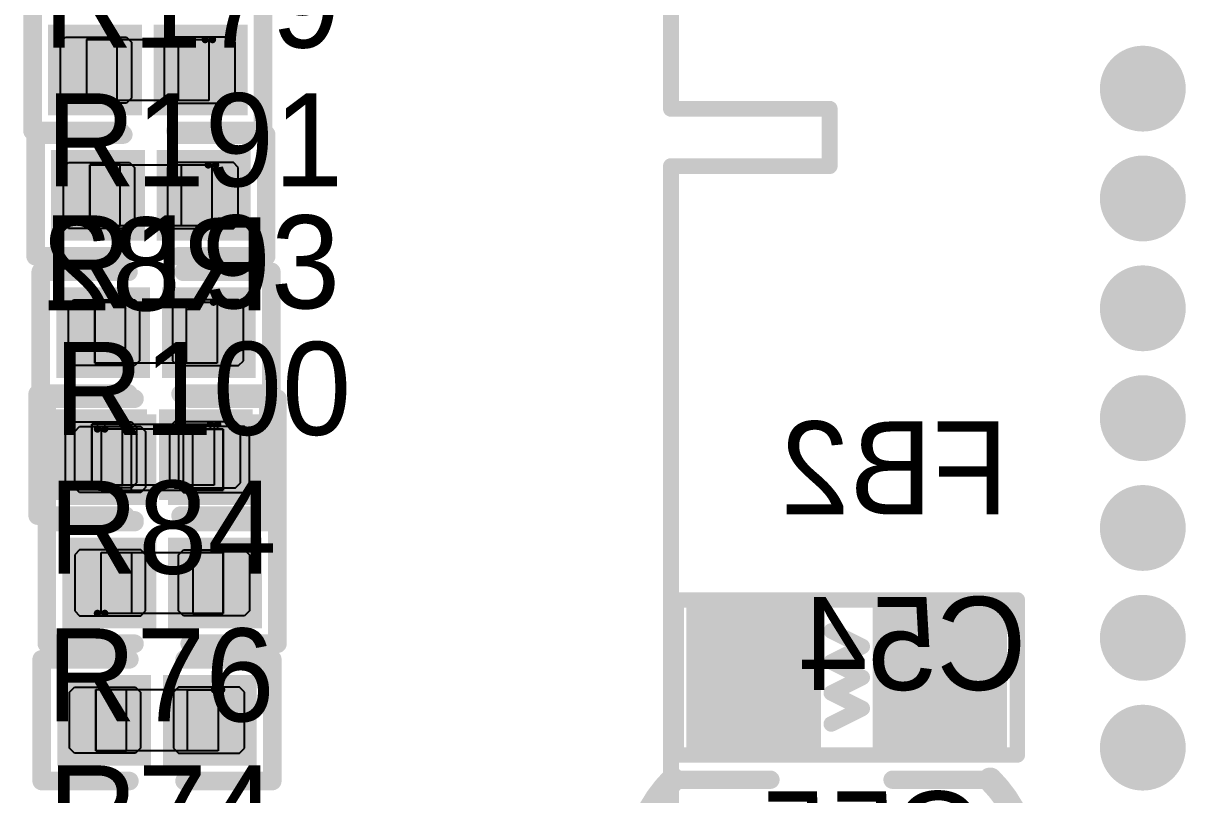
# Model space of a CAD drawing. Header units: millimetres. Extents: x 892 to 1144, y 1011 to 1123.
# Drawn here: x 938.1 to 947.63, y 1095.06 to 1101.39 of the extents above; entities that cross this region are included whole.
import ezdxf

# ---------------------------------------------------------------- set-up
doc = ezdxf.new("R2010")
doc.units = ezdxf.units.MM
for name, color, linetype in [('BottomLayer', 5, 'Continuous'), ('BottomOverlay', 54, 'Continuous'), ('BottomPaste', 16, 'Continuous'), ('BottomSolder', 6, 'Continuous'), ('Mechanical4', 56, 'Continuous'), ('Mechanical5', 56, 'Continuous'), ('Mechanical6', 56, 'Continuous'), ('TopLayer', 1, 'Continuous'), ('TopOverlay', 2, 'Continuous'), ('TopPaste', 8, 'Continuous'), ('TopSolder', 216, 'Continuous')]:
    doc.layers.add(name, color=color, linetype=linetype)

msp = doc.modelspace()

# ---------------------------------------------------------------- linework, layer by layer
at = {"layer": 'BottomLayer'}
for points in [[(938.5265, 1097.5407), (939.0922, 1097.5407), (938.5265, 1098.0807), (939.0922, 1098.0807)], [(939.3922, 1097.5407), (939.9578, 1097.5407), (939.3922, 1098.0807), (939.9578, 1098.0807)], [(943.6385, 1096.533), (943.6385, 1095.517), (944.5375, 1096.533), (944.5375, 1095.517)], [(945.1625, 1096.533), (945.1625, 1095.517), (946.0615, 1096.533), (946.0615, 1095.517)]]:
    msp.add_solid(points, dxfattribs=at)
at = {"layer": 'BottomOverlay'}
for points, const_width in [([(938.2979, 1098.3093), (939.016, 1098.3093)], 0.1524), ([(938.2979, 1097.3121), (938.2979, 1098.3093)], 0.1524), ([(939.4684, 1098.3093), (940.1864, 1098.3093)], 0.1524), ([(940.1864, 1097.3121), (940.1864, 1098.3093)], 0.1524), ([(938.2979, 1097.3121), (939.016, 1097.3121)], 0.1524), ([(939.4684, 1097.3121), (940.1864, 1097.3121)], 0.1524), ([(943.453, 1096.66), (946.247, 1096.66)], 0.127), ([(943.453, 1095.39), (943.453, 1096.66)], 0.127), ([(946.247, 1095.39), (946.247, 1096.66)], 0.127), ([(944.723, 1096.406), (944.977, 1096.279)], 0.127), ([(944.723, 1096.152), (944.977, 1096.279)], 0.127), ([(944.723, 1096.152), (944.977, 1096.025)], 0.127), ([(944.723, 1095.898), (944.977, 1096.025)], 0.127), ([(944.723, 1095.898), (944.977, 1095.771)], 0.127), ([(944.723, 1095.644), (944.977, 1095.771)], 0.127), ([(943.453, 1095.39), (946.247, 1095.39)], 0.127), ([(943.425, 1095.187), (944.225, 1095.187)], 0.15), ([(945.225, 1095.187), (946.025, 1095.187)], 0.15)]:
    msp.add_lwpolyline(points, dxfattribs=dict(at, const_width=const_width))
for points, const_width in [([(938.2598, 1098.3093, 1), (938.336, 1098.3093, 1)], 0.0762), ([(938.2598, 1098.3093, 1), (938.336, 1098.3093, 1)], 0.0762), ([(938.9779, 1098.3093, 1), (939.0541, 1098.3093, 1)], 0.0762), ([(939.4303, 1098.3093, 1), (939.5065, 1098.3093, 1)], 0.0762), ([(940.1483, 1098.3093, 1), (940.2245, 1098.3093, 1)], 0.0762), ([(940.1483, 1098.3093, 1), (940.2245, 1098.3093, 1)], 0.0762), ([(938.2598, 1097.3121, 1), (938.336, 1097.3121, 1)], 0.0762), ([(938.2598, 1097.3121, 1), (938.336, 1097.3121, 1)], 0.0762), ([(938.9779, 1097.3121, 1), (939.0541, 1097.3121, 1)], 0.0762), ([(939.4303, 1097.3121, 1), (939.5065, 1097.3121, 1)], 0.0762), ([(940.1483, 1097.3121, 1), (940.2245, 1097.3121, 1)], 0.0762), ([(940.1483, 1097.3121, 1), (940.2245, 1097.3121, 1)], 0.0762), ([(943.4212, 1096.66, 1), (943.4847, 1096.66, 1)], 0.0635), ([(943.4212, 1096.66, 1), (943.4847, 1096.66, 1)], 0.0635), ([(946.2152, 1096.66, 1), (946.2787, 1096.66, 1)], 0.0635), ([(946.2152, 1096.66, 1), (946.2787, 1096.66, 1)], 0.0635), ([(944.6912, 1096.406, 1), (944.7547, 1096.406, 1)], 0.0635), ([(944.9452, 1096.279, 1), (945.0087, 1096.279, 1)], 0.0635), ([(944.9452, 1096.279, 1), (945.0087, 1096.279, 1)], 0.0635), ([(944.6912, 1096.152, 1), (944.7547, 1096.152, 1)], 0.0635), ([(944.6912, 1096.152, 1), (944.7547, 1096.152, 1)], 0.0635), ([(944.9452, 1096.025, 1), (945.0087, 1096.025, 1)], 0.0635), ([(944.9452, 1096.025, 1), (945.0087, 1096.025, 1)], 0.0635), ([(944.6912, 1095.898, 1), (944.7547, 1095.898, 1)], 0.0635), ([(944.6912, 1095.898, 1), (944.7547, 1095.898, 1)], 0.0635), ([(944.9452, 1095.771, 1), (945.0087, 1095.771, 1)], 0.0635), ([(944.9452, 1095.771, 1), (945.0087, 1095.771, 1)], 0.0635), ([(944.6912, 1095.644, 1), (944.7547, 1095.644, 1)], 0.0635), ([(943.4212, 1095.39, 1), (943.4847, 1095.39, 1)], 0.0635), ([(943.4212, 1095.39, 1), (943.4847, 1095.39, 1)], 0.0635), ([(946.2152, 1095.39, 1), (946.2787, 1095.39, 1)], 0.0635), ([(946.2152, 1095.39, 1), (946.2787, 1095.39, 1)], 0.0635), ([(943.375, 1095.187, 1), (943.475, 1095.187, 1)], 0.1), ([(943.3875, 1095.187, 1), (943.4625, 1095.187, 1)], 0.075), ([(944.1875, 1095.187, 1), (944.2625, 1095.187, 1)], 0.075), ([(945.1875, 1095.187, 1), (945.2625, 1095.187, 1)], 0.075), ([(945.975, 1095.187, 1), (946.075, 1095.187, 1)], 0.1), ([(945.9875, 1095.187, 1), (946.0625, 1095.187, 1)], 0.075)]:
    msp.add_lwpolyline(points, format="xyb", close=True, dxfattribs=dict(at, const_width=const_width))
at = {"layer": 'BottomOverlay', "const_width": 0.2}
for points in [[(943.425, 1093.663, -0.414214), (943.425, 1095.187)], [(946.025, 1095.187, -0.414214), (946.025, 1093.663)]]:
    msp.add_lwpolyline(points, format="xyb", dxfattribs=at)
at = {"layer": 'BottomPaste'}
for p, q in [((938.5265, 1098.0407), (938.5665, 1098.0807)), ((938.5265, 1097.5807), (938.5265, 1098.0407)), ((938.5665, 1098.0807), (939.0672, 1098.0807)), ((939.0672, 1098.0807), (939.1072, 1098.0407)), ((939.1072, 1098.0407), (939.1072, 1097.5807)), ((939.4172, 1098.0807), (939.3772, 1098.0407)), ((939.3772, 1098.0407), (939.3772, 1097.5807)), ((939.9178, 1098.0807), (939.4172, 1098.0807)), ((939.9578, 1098.0407), (939.9178, 1098.0807)), ((939.9578, 1097.5807), (939.9578, 1098.0407)), ((938.5665, 1097.5407), (938.5265, 1097.5807)), ((939.0672, 1097.5407), (938.5665, 1097.5407)), ((939.1072, 1097.5807), (939.0672, 1097.5407)), ((939.3772, 1097.5807), (939.4172, 1097.5407)), ((939.4172, 1097.5407), (939.9178, 1097.5407)), ((939.9178, 1097.5407), (939.9578, 1097.5807))]:
    msp.add_line(p, q, dxfattribs=at)
for points in [[(938.5265, 1097.5407), (939.0922, 1097.5407), (938.5265, 1098.0807), (939.0922, 1098.0807)], [(939.3922, 1097.5407), (939.9578, 1097.5407), (939.3922, 1098.0807), (939.9578, 1098.0807)], [(943.6385, 1096.533), (943.6385, 1095.517), (944.5375, 1096.533), (944.5375, 1095.517)], [(945.1625, 1096.533), (945.1625, 1095.517), (946.0615, 1096.533), (946.0615, 1095.517)]]:
    msp.add_solid(points, dxfattribs=at)
at = {"layer": 'BottomSolder'}
for points in [[(938.4249, 1097.4391), (939.1938, 1097.4391), (938.4249, 1098.1823), (939.1938, 1098.1823)], [(939.2906, 1097.4391), (940.0594, 1097.4391), (939.2906, 1098.1823), (940.0594, 1098.1823)], [(943.5369, 1096.6346), (943.5369, 1095.4154), (944.6391, 1096.6346), (944.6391, 1095.4154)], [(945.0609, 1096.6346), (945.0609, 1095.4154), (946.1631, 1096.6346), (946.1631, 1095.4154)]]:
    msp.add_solid(points, dxfattribs=at)
at = {"layer": 'Mechanical4'}
for p, q in [((938.6249, 1101.252), (939.6249, 1101.252)), ((938.6249, 1100.7518), (938.6249, 1101.252)), ((939.6249, 1101.252), (939.6249, 1100.7518)), ((939.6249, 1100.7518), (938.6249, 1100.7518)), ((938.6499, 1100.2252), (939.6499, 1100.2252)), ((938.6499, 1099.7251), (938.6499, 1100.2252)), ((939.6499, 1100.2252), (939.6499, 1099.7251)), ((939.6499, 1099.7251), (938.6499, 1099.7251)), ((938.6921, 1099.1002), (939.6921, 1099.1002)), ((938.6921, 1098.6001), (938.6921, 1099.1002)), ((939.6921, 1099.1002), (939.6921, 1098.6001)), ((939.6921, 1098.6001), (938.6921, 1098.6001)), ((938.6671, 1098.1002), (939.6671, 1098.1002)), ((938.6671, 1097.6001), (938.6671, 1098.1002)), ((939.6671, 1098.1002), (939.6671, 1097.6001)), ((939.7423, 1098.0609), (938.7423, 1098.0609)), ((938.7423, 1098.0609), (938.7423, 1097.5608)), ((939.7423, 1097.5608), (939.7423, 1098.0609)), ((939.6671, 1097.6001), (938.6671, 1097.6001)), ((938.7423, 1097.5608), (939.7423, 1097.5608)), ((938.7423, 1096.5498), (938.7423, 1097.0499)), ((938.7423, 1097.0499), (939.7423, 1097.0499)), ((939.7423, 1097.0499), (939.7423, 1096.5498)), ((939.7423, 1096.5498), (938.7423, 1096.5498)), ((938.6999, 1095.9252), (939.6999, 1095.9252)), ((938.6999, 1095.4251), (938.6999, 1095.9252)), ((939.6999, 1095.9252), (939.6999, 1095.4251)), ((939.6999, 1095.4251), (938.6999, 1095.4251))]:
    msp.add_line(p, q, dxfattribs=at)
at = {"layer": 'Mechanical5'}
for p, q in [((938.874, 1101.2518), (938.624, 1101.2518)), ((938.624, 1101.2518), (938.624, 1100.7518)), ((938.874, 1100.7518), (938.874, 1101.2518)), ((939.375, 1101.2518), (939.625, 1101.2518)), ((939.375, 1100.7518), (939.375, 1101.2518)), ((939.625, 1101.2518), (939.625, 1100.7518)), ((938.624, 1100.7518), (938.874, 1100.7518)), ((939.625, 1100.7518), (939.375, 1100.7518)), ((938.899, 1100.225), (938.649, 1100.225)), ((938.649, 1100.225), (938.649, 1099.725)), ((938.899, 1099.725), (938.899, 1100.225)), ((939.4, 1100.225), (939.65, 1100.225)), ((939.4, 1099.725), (939.4, 1100.225)), ((939.65, 1100.225), (939.65, 1099.725)), ((938.649, 1099.725), (938.899, 1099.725)), ((939.65, 1099.725), (939.4, 1099.725)), ((938.9412, 1099.1), (938.6912, 1099.1)), ((938.6912, 1099.1), (938.6912, 1098.6)), ((938.9412, 1098.6), (938.9412, 1099.1)), ((939.4422, 1099.1), (939.6922, 1099.1)), ((939.4422, 1098.6), (939.4422, 1099.1)), ((939.6922, 1099.1), (939.6922, 1098.6)), ((938.6912, 1098.6), (938.9412, 1098.6)), ((939.6922, 1098.6), (939.4422, 1098.6)), ((938.9162, 1098.1), (938.6662, 1098.1)), ((938.6662, 1098.1), (938.6662, 1097.6)), ((938.9162, 1097.6), (938.9162, 1098.1)), ((939.4172, 1098.1), (939.6672, 1098.1)), ((939.4172, 1097.6), (939.4172, 1098.1)), ((939.6672, 1098.1), (939.6672, 1097.6)), ((938.9922, 1098.0607), (938.7422, 1098.0607)), ((938.7422, 1098.0607), (938.7422, 1097.5607)), ((938.9922, 1097.5607), (938.9922, 1098.0607)), ((939.4932, 1098.0607), (939.7432, 1098.0607)), ((939.4932, 1097.5607), (939.4932, 1098.0607)), ((939.7432, 1098.0607), (939.7432, 1097.5607)), ((938.6662, 1097.6), (938.9162, 1097.6)), ((938.7422, 1097.5607), (938.9922, 1097.5607)), ((939.6672, 1097.6), (939.4172, 1097.6)), ((939.7432, 1097.5607), (939.4932, 1097.5607)), ((938.7422, 1096.55), (938.7422, 1097.05)), ((938.7422, 1097.05), (938.9922, 1097.05)), ((938.9922, 1097.05), (938.9922, 1096.55)), ((939.7432, 1097.05), (939.4932, 1097.05)), ((939.4932, 1097.05), (939.4932, 1096.55)), ((939.7432, 1096.55), (939.7432, 1097.05)), ((938.9922, 1096.55), (938.7422, 1096.55)), ((939.4932, 1096.55), (939.7432, 1096.55)), ((938.949, 1095.925), (938.699, 1095.925)), ((938.699, 1095.925), (938.699, 1095.425)), ((938.949, 1095.425), (938.949, 1095.925)), ((939.45, 1095.925), (939.7, 1095.925)), ((939.45, 1095.425), (939.45, 1095.925)), ((939.7, 1095.925), (939.7, 1095.425)), ((938.699, 1095.425), (938.949, 1095.425)), ((939.7, 1095.425), (939.45, 1095.425))]:
    msp.add_line(p, q, dxfattribs=at)
at = {"layer": 'Mechanical6'}
for points, const_width in [([(939.6548, 1101.2517, 1), (939.5949, 1101.2517, 1)], 0.06), ([(939.5799, 1101.2517, 1), (939.6099, 1101.2517, 1)], 0.03), ([(939.6398, 1101.2517, 1), (939.6698, 1101.2517, 1)], 0.03), ([(939.6798, 1100.2249, 1), (939.6199, 1100.2249, 1)], 0.06), ([(939.6049, 1100.2249, 1), (939.6349, 1100.2249, 1)], 0.03), ([(939.6648, 1100.2249, 1), (939.6948, 1100.2249, 1)], 0.03), ([(939.722, 1099.0999, 1), (939.6621, 1099.0999, 1)], 0.06), ([(939.6471, 1099.0999, 1), (939.6771, 1099.0999, 1)], 0.03), ([(939.707, 1099.0999, 1), (939.737, 1099.0999, 1)], 0.03), ([(938.7723, 1098.0607, 1), (938.7123, 1098.0607, 1)], 0.06), ([(939.697, 1098.0999, 1), (939.6371, 1098.0999, 1)], 0.06), ([(939.6221, 1098.0999, 1), (939.6521, 1098.0999, 1)], 0.03), ([(939.682, 1098.0999, 1), (939.712, 1098.0999, 1)], 0.03), ([(938.6973, 1098.0607, 1), (938.7273, 1098.0607, 1)], 0.03), ([(938.7573, 1098.0607, 1), (938.7873, 1098.0607, 1)], 0.03), ([(938.7723, 1096.5501, 1), (938.7123, 1096.5501, 1)], 0.06), ([(938.6973, 1096.5501, 1), (938.7273, 1096.5501, 1)], 0.03), ([(938.7573, 1096.5501, 1), (938.7873, 1096.5501, 1)], 0.03), ([(939.7298, 1095.9249, 1), (939.6699, 1095.9249, 1)], 0.06), ([(939.6549, 1095.9249, 1), (939.6849, 1095.9249, 1)], 0.03), ([(939.7148, 1095.9249, 1), (939.7448, 1095.9249, 1)], 0.03)]:
    msp.add_lwpolyline(points, format="xyb", close=True, dxfattribs=dict(at, const_width=const_width))
at = {"layer": 'TopLayer', "const_width": 0.2501}
for points in [[(947.15, 1100.85, 1), (947.4001, 1100.85, 1)], [(947.15, 1099.9501, 1), (947.4001, 1099.9501, 1)], [(947.15, 1099.0499, 1), (947.4001, 1099.0499, 1)], [(947.15, 1098.15, 1), (947.4001, 1098.15, 1)], [(947.15, 1097.2501, 1), (947.4001, 1097.2501, 1)], [(947.15, 1096.3499, 1), (947.4001, 1096.3499, 1)], [(947.15, 1095.45, 1), (947.4001, 1095.45, 1)]]:
    msp.add_lwpolyline(points, format="xyb", close=True, dxfattribs=at)
at = {"layer": 'TopLayer'}
for points in [[(938.975, 1101.2718), (938.4094, 1101.2718), (938.975, 1100.7318), (938.4094, 1100.7318)], [(939.8406, 1101.2718), (939.275, 1101.2718), (939.8406, 1100.7318), (939.275, 1100.7318)], [(939, 1100.245), (938.4344, 1100.245), (939, 1099.705), (938.4344, 1099.705)], [(939.8656, 1100.245), (939.3, 1100.245), (939.8656, 1099.705), (939.3, 1099.705)], [(939.0422, 1099.12), (938.4765, 1099.12), (939.0422, 1098.58), (938.4765, 1098.58)], [(939.9078, 1099.12), (939.3422, 1099.12), (939.9078, 1098.58), (939.3422, 1098.58)], [(939.0172, 1098.12), (938.4515, 1098.12), (939.0172, 1097.58), (938.4515, 1097.58)], [(939.8828, 1098.12), (939.3172, 1098.12), (939.8828, 1097.58), (939.3172, 1097.58)], [(938.5265, 1096.53), (939.0922, 1096.53), (938.5265, 1097.07), (939.0922, 1097.07)], [(939.3922, 1096.53), (939.9578, 1096.53), (939.3922, 1097.07), (939.9578, 1097.07)], [(939.05, 1095.945), (938.4844, 1095.945), (939.05, 1095.405), (938.4844, 1095.405)], [(939.9156, 1095.945), (939.35, 1095.945), (939.9156, 1095.405), (939.35, 1095.405)]]:
    msp.add_solid(points, dxfattribs=at)
at = {"layer": 'TopOverlay'}
for points, const_width in [([(943.4099, 1100.6849), (943.4099, 1105.0001)], 0.13), ([(938.1808, 1100.5032), (938.1808, 1101.5004)], 0.1524), ([(940.0692, 1100.5032), (940.0692, 1101.5004)], 0.1524), ([(943.4099, 1100.6849), (944.7099, 1100.6849)], 0.13), ([(944.7099, 1100.215), (944.7099, 1100.6849)], 0.13), ([(938.1808, 1100.5032), (938.8988, 1100.5032)], 0.1524), ([(939.3512, 1100.5032), (940.0692, 1100.5032)], 0.1524), ([(938.2058, 1100.4736), (938.9238, 1100.4736)], 0.1524), ([(938.2058, 1099.4764), (938.2058, 1100.4736)], 0.1524), ([(939.3762, 1100.4736), (940.0942, 1100.4736)], 0.1524), ([(940.0942, 1099.4764), (940.0942, 1100.4736)], 0.1524), ([(943.4099, 1100.215), (944.7099, 1100.215)], 0.13), ([(943.4099, 1094.6849), (943.4099, 1100.215)], 0.13), ([(938.2058, 1099.4764), (938.9238, 1099.4764)], 0.1524), ([(939.3762, 1099.4764), (940.0942, 1099.4764)], 0.1524), ([(938.2479, 1099.3486), (938.966, 1099.3486)], 0.1524), ([(938.2479, 1098.3514), (938.2479, 1099.3486)], 0.1524), ([(939.4184, 1099.3486), (940.1364, 1099.3486)], 0.1524), ([(940.1364, 1098.3514), (940.1364, 1099.3486)], 0.1524), ([(938.2229, 1098.3486), (938.941, 1098.3486)], 0.1524), ([(938.2229, 1097.3514), (938.2229, 1098.3486)], 0.1524), ([(938.2479, 1098.3514), (938.966, 1098.3514)], 0.1524), ([(939.3934, 1098.3486), (940.1114, 1098.3486)], 0.1524), ([(939.4184, 1098.3514), (940.1364, 1098.3514)], 0.1524), ([(940.1114, 1097.3514), (940.1114, 1098.3486)], 0.1524), ([(938.2229, 1097.3514), (938.941, 1097.3514)], 0.1524), ([(938.2979, 1096.3014), (938.2979, 1097.2986)], 0.1524), ([(938.2979, 1097.2986), (939.016, 1097.2986)], 0.1524), ([(939.3934, 1097.3514), (940.1114, 1097.3514)], 0.1524), ([(939.4684, 1097.2986), (940.1864, 1097.2986)], 0.1524), ([(940.1864, 1096.3014), (940.1864, 1097.2986)], 0.1524), ([(938.2979, 1096.3014), (939.016, 1096.3014)], 0.1524), ([(939.4684, 1096.3014), (940.1864, 1096.3014)], 0.1524), ([(938.2558, 1096.1736), (938.9738, 1096.1736)], 0.1524), ([(938.2558, 1095.1764), (938.2558, 1096.1736)], 0.1524), ([(939.4262, 1096.1736), (940.1442, 1096.1736)], 0.1524), ([(940.1442, 1095.1764), (940.1442, 1096.1736)], 0.1524), ([(938.2558, 1095.1764), (938.9738, 1095.1764)], 0.1524), ([(939.4262, 1095.1764), (940.1442, 1095.1764)], 0.1524)]:
    msp.add_lwpolyline(points, dxfattribs=dict(at, const_width=const_width))
for points, const_width in [([(943.3774, 1100.6849, 1), (943.4424, 1100.6849, 1)], 0.065), ([(943.3774, 1100.6849, 1), (943.4424, 1100.6849, 1)], 0.065), ([(944.6774, 1100.6849, 1), (944.7424, 1100.6849, 1)], 0.065), ([(944.6774, 1100.6849, 1), (944.7424, 1100.6849, 1)], 0.065), ([(938.1427, 1100.5032, 1), (938.2189, 1100.5032, 1)], 0.0762), ([(938.1427, 1100.5032, 1), (938.2189, 1100.5032, 1)], 0.0762), ([(938.8607, 1100.5032, 1), (938.9369, 1100.5032, 1)], 0.0762), ([(939.3131, 1100.5032, 1), (939.3893, 1100.5032, 1)], 0.0762), ([(940.0311, 1100.5032, 1), (940.1073, 1100.5032, 1)], 0.0762), ([(940.0311, 1100.5032, 1), (940.1073, 1100.5032, 1)], 0.0762), ([(938.1677, 1100.4736, 1), (938.2439, 1100.4736, 1)], 0.0762), ([(938.1677, 1100.4736, 1), (938.2439, 1100.4736, 1)], 0.0762), ([(938.8857, 1100.4736, 1), (938.9619, 1100.4736, 1)], 0.0762), ([(939.3381, 1100.4736, 1), (939.4143, 1100.4736, 1)], 0.0762), ([(940.0561, 1100.4736, 1), (940.1323, 1100.4736, 1)], 0.0762), ([(940.0561, 1100.4736, 1), (940.1323, 1100.4736, 1)], 0.0762), ([(943.3774, 1100.215, 1), (943.4424, 1100.215, 1)], 0.065), ([(943.3774, 1100.215, 1), (943.4424, 1100.215, 1)], 0.065), ([(944.6774, 1100.215, 1), (944.7424, 1100.215, 1)], 0.065), ([(944.6774, 1100.215, 1), (944.7424, 1100.215, 1)], 0.065), ([(938.1677, 1099.4764, 1), (938.2439, 1099.4764, 1)], 0.0762), ([(938.1677, 1099.4764, 1), (938.2439, 1099.4764, 1)], 0.0762), ([(938.8857, 1099.4764, 1), (938.9619, 1099.4764, 1)], 0.0762), ([(939.3381, 1099.4764, 1), (939.4143, 1099.4764, 1)], 0.0762), ([(940.0561, 1099.4764, 1), (940.1323, 1099.4764, 1)], 0.0762), ([(940.0561, 1099.4764, 1), (940.1323, 1099.4764, 1)], 0.0762), ([(938.2098, 1099.3486, 1), (938.286, 1099.3486, 1)], 0.0762), ([(938.2098, 1099.3486, 1), (938.286, 1099.3486, 1)], 0.0762), ([(938.9279, 1099.3486, 1), (939.0041, 1099.3486, 1)], 0.0762), ([(939.3803, 1099.3486, 1), (939.4565, 1099.3486, 1)], 0.0762), ([(940.0983, 1099.3486, 1), (940.1745, 1099.3486, 1)], 0.0762), ([(940.0983, 1099.3486, 1), (940.1745, 1099.3486, 1)], 0.0762), ([(938.1848, 1098.3486, 1), (938.261, 1098.3486, 1)], 0.0762), ([(938.1848, 1098.3486, 1), (938.261, 1098.3486, 1)], 0.0762), ([(938.2098, 1098.3514, 1), (938.286, 1098.3514, 1)], 0.0762), ([(938.2098, 1098.3514, 1), (938.286, 1098.3514, 1)], 0.0762), ([(938.9029, 1098.3486, 1), (938.9791, 1098.3486, 1)], 0.0762), ([(938.9279, 1098.3514, 1), (939.0041, 1098.3514, 1)], 0.0762), ([(939.3553, 1098.3486, 1), (939.4315, 1098.3486, 1)], 0.0762), ([(939.3803, 1098.3514, 1), (939.4565, 1098.3514, 1)], 0.0762), ([(940.0733, 1098.3486, 1), (940.1495, 1098.3486, 1)], 0.0762), ([(940.0733, 1098.3486, 1), (940.1495, 1098.3486, 1)], 0.0762), ([(940.0983, 1098.3514, 1), (940.1745, 1098.3514, 1)], 0.0762), ([(940.0983, 1098.3514, 1), (940.1745, 1098.3514, 1)], 0.0762), ([(938.1848, 1097.3514, 1), (938.261, 1097.3514, 1)], 0.0762), ([(938.1848, 1097.3514, 1), (938.261, 1097.3514, 1)], 0.0762), ([(938.2598, 1097.2986, 1), (938.336, 1097.2986, 1)], 0.0762), ([(938.2598, 1097.2986, 1), (938.336, 1097.2986, 1)], 0.0762), ([(938.9029, 1097.3514, 1), (938.9791, 1097.3514, 1)], 0.0762), ([(938.9779, 1097.2986, 1), (939.0541, 1097.2986, 1)], 0.0762), ([(939.3553, 1097.3514, 1), (939.4315, 1097.3514, 1)], 0.0762), ([(939.4303, 1097.2986, 1), (939.5065, 1097.2986, 1)], 0.0762), ([(940.0733, 1097.3514, 1), (940.1495, 1097.3514, 1)], 0.0762), ([(940.0733, 1097.3514, 1), (940.1495, 1097.3514, 1)], 0.0762), ([(940.1483, 1097.2986, 1), (940.2245, 1097.2986, 1)], 0.0762), ([(940.1483, 1097.2986, 1), (940.2245, 1097.2986, 1)], 0.0762), ([(938.2598, 1096.3014, 1), (938.336, 1096.3014, 1)], 0.0762), ([(938.2598, 1096.3014, 1), (938.336, 1096.3014, 1)], 0.0762), ([(938.9779, 1096.3014, 1), (939.0541, 1096.3014, 1)], 0.0762), ([(939.4303, 1096.3014, 1), (939.5065, 1096.3014, 1)], 0.0762), ([(940.1483, 1096.3014, 1), (940.2245, 1096.3014, 1)], 0.0762), ([(940.1483, 1096.3014, 1), (940.2245, 1096.3014, 1)], 0.0762), ([(938.2177, 1096.1736, 1), (938.2939, 1096.1736, 1)], 0.0762), ([(938.2177, 1096.1736, 1), (938.2939, 1096.1736, 1)], 0.0762), ([(938.9357, 1096.1736, 1), (939.0119, 1096.1736, 1)], 0.0762), ([(939.3881, 1096.1736, 1), (939.4643, 1096.1736, 1)], 0.0762), ([(940.1061, 1096.1736, 1), (940.1823, 1096.1736, 1)], 0.0762), ([(940.1061, 1096.1736, 1), (940.1823, 1096.1736, 1)], 0.0762), ([(938.2177, 1095.1764, 1), (938.2939, 1095.1764, 1)], 0.0762), ([(938.2177, 1095.1764, 1), (938.2939, 1095.1764, 1)], 0.0762), ([(938.9357, 1095.1764, 1), (939.0119, 1095.1764, 1)], 0.0762), ([(939.3881, 1095.1764, 1), (939.4643, 1095.1764, 1)], 0.0762), ([(940.1061, 1095.1764, 1), (940.1823, 1095.1764, 1)], 0.0762), ([(940.1061, 1095.1764, 1), (940.1823, 1095.1764, 1)], 0.0762)]:
    msp.add_lwpolyline(points, format="xyb", close=True, dxfattribs=dict(at, const_width=const_width))
at = {"layer": 'TopPaste'}
for p, q in [((938.4094, 1101.2318), (938.4494, 1101.2718)), ((938.4494, 1101.2718), (938.95, 1101.2718)), ((938.95, 1101.2718), (938.99, 1101.2318)), ((939.3, 1101.2718), (939.26, 1101.2318)), ((939.8006, 1101.2718), (939.3, 1101.2718)), ((939.8406, 1101.2318), (939.8006, 1101.2718)), ((938.4094, 1100.7718), (938.4094, 1101.2318)), ((938.99, 1101.2318), (938.99, 1100.7718)), ((939.26, 1101.2318), (939.26, 1100.7718)), ((939.8406, 1100.7718), (939.8406, 1101.2318)), ((938.4494, 1100.7318), (938.4094, 1100.7718)), ((938.99, 1100.7718), (938.95, 1100.7318)), ((939.26, 1100.7718), (939.3, 1100.7318)), ((939.8006, 1100.7318), (939.8406, 1100.7718)), ((938.95, 1100.7318), (938.4494, 1100.7318)), ((939.3, 1100.7318), (939.8006, 1100.7318)), ((938.4344, 1100.205), (938.4744, 1100.245)), ((938.4344, 1099.745), (938.4344, 1100.205)), ((938.4744, 1100.245), (938.975, 1100.245)), ((938.975, 1100.245), (939.015, 1100.205)), ((939.015, 1100.205), (939.015, 1099.745)), ((939.325, 1100.245), (939.285, 1100.205)), ((939.285, 1100.205), (939.285, 1099.745)), ((939.8256, 1100.245), (939.325, 1100.245)), ((939.8656, 1100.205), (939.8256, 1100.245)), ((939.8656, 1099.745), (939.8656, 1100.205)), ((938.4744, 1099.705), (938.4344, 1099.745)), ((939.015, 1099.745), (938.975, 1099.705)), ((939.285, 1099.745), (939.325, 1099.705)), ((939.8256, 1099.705), (939.8656, 1099.745)), ((938.975, 1099.705), (938.4744, 1099.705)), ((939.325, 1099.705), (939.8256, 1099.705)), ((938.4765, 1099.08), (938.5165, 1099.12)), ((938.4765, 1098.62), (938.4765, 1099.08)), ((938.5165, 1099.12), (939.0172, 1099.12)), ((939.0172, 1099.12), (939.0572, 1099.08)), ((939.0572, 1099.08), (939.0572, 1098.62)), ((939.3672, 1099.12), (939.3272, 1099.08)), ((939.3272, 1099.08), (939.3272, 1098.62)), ((939.8678, 1099.12), (939.3672, 1099.12)), ((939.9078, 1099.08), (939.8678, 1099.12)), ((939.9078, 1098.62), (939.9078, 1099.08)), ((938.5165, 1098.58), (938.4765, 1098.62)), ((939.0172, 1098.58), (938.5165, 1098.58)), ((939.0572, 1098.62), (939.0172, 1098.58)), ((939.3272, 1098.62), (939.3672, 1098.58)), ((939.3672, 1098.58), (939.8678, 1098.58)), ((939.8678, 1098.58), (939.9078, 1098.62)), ((938.4515, 1098.08), (938.4915, 1098.12)), ((938.4915, 1098.12), (938.9922, 1098.12)), ((938.9922, 1098.12), (939.0322, 1098.08)), ((939.3422, 1098.12), (939.3022, 1098.08)), ((939.8428, 1098.12), (939.3422, 1098.12)), ((939.8828, 1098.08), (939.8428, 1098.12)), ((938.4515, 1097.62), (938.4515, 1098.08)), ((939.0322, 1098.08), (939.0322, 1097.62)), ((939.3022, 1098.08), (939.3022, 1097.62)), ((939.8828, 1097.62), (939.8828, 1098.08)), ((938.4915, 1097.58), (938.4515, 1097.62)), ((939.0322, 1097.62), (938.9922, 1097.58)), ((939.3022, 1097.62), (939.3422, 1097.58)), ((939.8428, 1097.58), (939.8828, 1097.62)), ((938.9922, 1097.58), (938.4915, 1097.58)), ((939.3422, 1097.58), (939.8428, 1097.58)), ((938.5665, 1097.07), (938.5265, 1097.03)), ((939.0672, 1097.07), (938.5665, 1097.07)), ((939.1072, 1097.03), (939.0672, 1097.07)), ((939.3772, 1097.03), (939.4172, 1097.07)), ((939.4172, 1097.07), (939.9178, 1097.07)), ((939.9178, 1097.07), (939.9578, 1097.03)), ((938.5265, 1097.03), (938.5265, 1096.57)), ((939.1072, 1096.57), (939.1072, 1097.03)), ((939.3772, 1096.57), (939.3772, 1097.03)), ((939.9578, 1097.03), (939.9578, 1096.57)), ((938.5265, 1096.57), (938.5665, 1096.53)), ((938.5665, 1096.53), (939.0672, 1096.53)), ((939.0672, 1096.53), (939.1072, 1096.57)), ((939.4172, 1096.53), (939.3772, 1096.57)), ((939.9178, 1096.53), (939.4172, 1096.53)), ((939.9578, 1096.57), (939.9178, 1096.53)), ((938.4844, 1095.905), (938.5244, 1095.945)), ((938.4844, 1095.445), (938.4844, 1095.905)), ((938.5244, 1095.945), (939.025, 1095.945)), ((939.025, 1095.945), (939.065, 1095.905)), ((939.065, 1095.905), (939.065, 1095.445)), ((939.375, 1095.945), (939.335, 1095.905)), ((939.335, 1095.905), (939.335, 1095.445)), ((939.8756, 1095.945), (939.375, 1095.945)), ((939.9156, 1095.905), (939.8756, 1095.945)), ((939.9156, 1095.445), (939.9156, 1095.905)), ((938.5244, 1095.405), (938.4844, 1095.445)), ((939.065, 1095.445), (939.025, 1095.405)), ((939.335, 1095.445), (939.375, 1095.405)), ((939.8756, 1095.405), (939.9156, 1095.445)), ((939.025, 1095.405), (938.5244, 1095.405)), ((939.375, 1095.405), (939.8756, 1095.405))]:
    msp.add_line(p, q, dxfattribs=at)
at = {"layer": 'TopPaste', "const_width": 0.2501}
for points in [[(947.15, 1100.85, 1), (947.4001, 1100.85, 1)], [(947.15, 1099.9501, 1), (947.4001, 1099.9501, 1)], [(947.15, 1099.0499, 1), (947.4001, 1099.0499, 1)], [(947.15, 1098.15, 1), (947.4001, 1098.15, 1)], [(947.15, 1097.2501, 1), (947.4001, 1097.2501, 1)], [(947.15, 1096.3499, 1), (947.4001, 1096.3499, 1)], [(947.15, 1095.45, 1), (947.4001, 1095.45, 1)]]:
    msp.add_lwpolyline(points, format="xyb", close=True, dxfattribs=at)
at = {"layer": 'TopPaste'}
for points in [[(938.975, 1101.2718), (938.4094, 1101.2718), (938.975, 1100.7318), (938.4094, 1100.7318)], [(939.8406, 1101.2718), (939.275, 1101.2718), (939.8406, 1100.7318), (939.275, 1100.7318)], [(939, 1100.245), (938.4344, 1100.245), (939, 1099.705), (938.4344, 1099.705)], [(939.8656, 1100.245), (939.3, 1100.245), (939.8656, 1099.705), (939.3, 1099.705)], [(939.0422, 1099.12), (938.4765, 1099.12), (939.0422, 1098.58), (938.4765, 1098.58)], [(939.9078, 1099.12), (939.3422, 1099.12), (939.9078, 1098.58), (939.3422, 1098.58)], [(939.0172, 1098.12), (938.4515, 1098.12), (939.0172, 1097.58), (938.4515, 1097.58)], [(939.8828, 1098.12), (939.3172, 1098.12), (939.8828, 1097.58), (939.3172, 1097.58)], [(938.5265, 1096.53), (939.0922, 1096.53), (938.5265, 1097.07), (939.0922, 1097.07)], [(939.3922, 1096.53), (939.9578, 1096.53), (939.3922, 1097.07), (939.9578, 1097.07)], [(939.05, 1095.945), (938.4844, 1095.945), (939.05, 1095.405), (938.4844, 1095.405)], [(939.9156, 1095.945), (939.35, 1095.945), (939.9156, 1095.405), (939.35, 1095.405)]]:
    msp.add_solid(points, dxfattribs=at)
at = {"layer": 'TopSolder', "const_width": 0.3517}
for points in [[(947.0992, 1100.85, 1), (947.4509, 1100.85, 1)], [(947.0992, 1099.9501, 1), (947.4509, 1099.9501, 1)], [(947.0992, 1099.0499, 1), (947.4509, 1099.0499, 1)], [(947.0992, 1098.15, 1), (947.4509, 1098.15, 1)], [(947.0992, 1097.2501, 1), (947.4509, 1097.2501, 1)], [(947.0992, 1096.3499, 1), (947.4509, 1096.3499, 1)], [(947.0992, 1095.45, 1), (947.4509, 1095.45, 1)]]:
    msp.add_lwpolyline(points, format="xyb", close=True, dxfattribs=at)
at = {"layer": 'TopSolder'}
for points in [[(939.0766, 1101.3734), (938.3078, 1101.3734), (939.0766, 1100.6302), (938.3078, 1100.6302)], [(939.9422, 1101.3734), (939.1734, 1101.3734), (939.9422, 1100.6302), (939.1734, 1100.6302)], [(939.1016, 1100.3466), (938.3328, 1100.3466), (939.1016, 1099.6034), (938.3328, 1099.6034)], [(939.9672, 1100.3466), (939.1984, 1100.3466), (939.9672, 1099.6034), (939.1984, 1099.6034)], [(939.1438, 1099.2216), (938.3749, 1099.2216), (939.1438, 1098.4784), (938.3749, 1098.4784)], [(940.0094, 1099.2216), (939.2406, 1099.2216), (940.0094, 1098.4784), (939.2406, 1098.4784)], [(939.1188, 1098.2216), (938.3499, 1098.2216), (939.1188, 1097.4784), (938.3499, 1097.4784)], [(939.9844, 1098.2216), (939.2156, 1098.2216), (939.9844, 1097.4784), (939.2156, 1097.4784)], [(938.4249, 1096.4284), (939.1938, 1096.4284), (938.4249, 1097.1716), (939.1938, 1097.1716)], [(939.2906, 1096.4284), (940.0594, 1096.4284), (939.2906, 1097.1716), (940.0594, 1097.1716)], [(939.1516, 1096.0466), (938.3828, 1096.0466), (939.1516, 1095.3034), (938.3828, 1095.3034)], [(940.0172, 1096.0466), (939.2484, 1096.0466), (940.0172, 1095.3034), (939.2484, 1095.3034)]]:
    msp.add_solid(points, dxfattribs=at)

# ---------------------------------------------------------------- texts
at = {"layer": 'BottomOverlay', "text_generation_flag": 2}
for s, p in [('R82', (940.1302, 1099.0326)), ('FB2', (946.175, 1097.3614)), ('C54', (946.323, 1095.9228)), ('C55', (945.992, 1094.3292))]:
    msp.add_text(s, height=0.762, dxfattribs=at).set_placement(p)
at = {"layer": 'TopOverlay'}
for s, p in [('R179', (938.2664, 1101.1862)), ('R191', (938.2888, 1100.0496)), ('R193', (938.2638, 1099.0496)), ('R100', (938.355, 1098.0124)), ('R84', (938.31, 1096.8752)), ('R76', (938.2938, 1095.6651)), ('R74', (938.3058, 1094.5424))]:
    msp.add_text(s, height=0.762, dxfattribs=at).set_placement(p)

doc.saveas('drawing.dxf')
